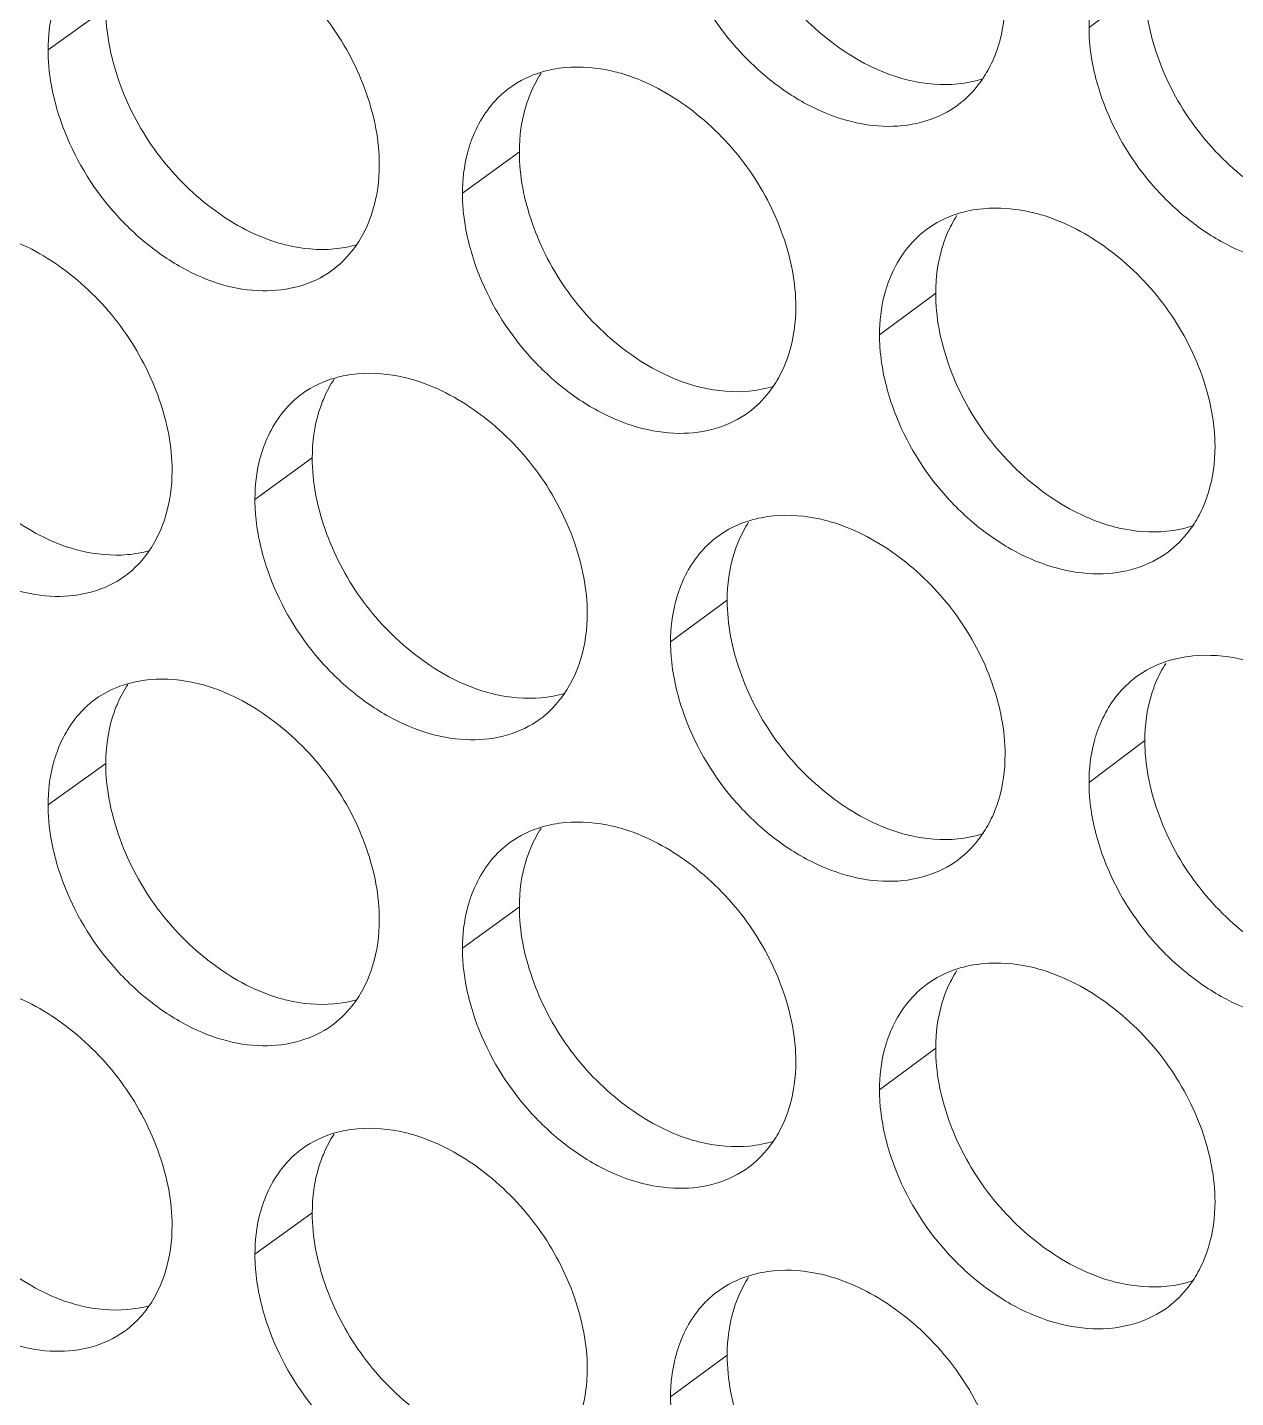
# Model space of a CAD drawing. Header units: millimetres. Extents: x 1177 to 4147, y 93 to 2194.
# Drawn here: x 2657.07 to 2669.67, y 831.17 to 845.47 of the extents above; entities that cross this region are included whole.
import ezdxf

# ---------------------------------------------------------------- set-up
doc = ezdxf.new("R2010")
doc.units = ezdxf.units.MM
doc.header["$LTSCALE"] = 0.1
doc.layers.get('0').update_dxf_attribs({"lineweight": 13})
doc.layers.add('标注', color=251, linetype='Continuous', lineweight=9)

# ---------------------------------------------------------------- blocks, each defined once
blk = doc.blocks.new('02')
at = {"layer": '标注'}
for p, q in [((4581.589, 799.701), (4580.758, 799.077)), ((4566.111, 799.358), (4565.251, 798.743)), ((4566.111, 799.358), (4565.251, 798.743)), ((4572.272, 797.223), (4571.424, 796.605)), ((4572.272, 797.223), (4571.424, 796.605)), ((4578.474, 795.118), (4577.637, 794.496)), ((4578.474, 795.118), (4577.637, 794.496)), ((4569.187, 792.662), (4568.333, 792.045)), ((4575.368, 790.542), (4574.525, 789.921)), ((4581.589, 788.451), (4580.758, 787.827)), ((4566.111, 788.108), (4565.251, 787.493)), ((4572.272, 785.973), (4571.424, 785.355)), ((4578.474, 783.868), (4577.637, 783.246)), ((4569.187, 781.412), (4568.333, 780.795)), ((4575.368, 779.292), (4574.525, 778.671))]:
    blk.add_line(p, q, dxfattribs=at)
for points, knots in [([(4575.368, 801.792), (4575.368, 801.433), (4575.518, 800.688), (4576.051, 799.675), (4576.847, 798.85), (4577.509, 798.469), (4577.852, 798.354)], [0, 0, 0, 0, 0.240418, 0.498747, 0.75788, 1, 1, 1, 1]), ([(4570.186, 797.03), (4570.186, 797.389), (4570.036, 798.135), (4569.506, 799.15), (4568.714, 799.978), (4568.056, 800.364), (4567.715, 800.482)], [0, 0, 0, 0, 0.240558, 0.499178, 0.758416, 1, 1, 1, 1]), ([(4570.186, 797.03), (4570.186, 797.389), (4570.036, 798.135), (4569.506, 799.15), (4568.714, 799.978), (4568.056, 800.364), (4567.715, 800.482)], [0, 0, 0, 0, 0.240558, 0.499178, 0.758416, 1, 1, 1, 1]), ([(4574.717, 800.113), (4574.878, 799.653), (4575.253, 799.001), (4575.946, 798.32), (4576.689, 797.807), (4577.536, 797.546), (4578.328, 797.652), (4578.666, 797.817), (4578.809, 797.924)], [0, 0, 0, 0, 0.277359, 0.41667, 0.550882, 0.790562, 0.898061, 1, 1, 1, 1]), ([(4580.89, 799.859), (4580.868, 799.799), (4580.789, 799.546), (4580.758, 799.278), (4580.758, 799.077)], [0, 0, 0, 0, 0.240728, 1, 1, 1, 1]), ([(4581.589, 799.701), (4581.589, 799.343), (4581.74, 798.598), (4582.276, 797.587), (4583.078, 796.765), (4583.744, 796.389), (4584.088, 796.275)], [0, 0, 0, 0, 0.240129, 0.498159, 0.757326, 1, 1, 1, 1]), ([(4565.38, 799.52), (4565.359, 799.461), (4565.282, 799.209), (4565.251, 798.943), (4565.251, 798.743)], [0, 0, 0, 0, 0.240208, 1, 1, 1, 1]), ([(4565.38, 799.52), (4565.359, 799.461), (4565.282, 799.209), (4565.251, 798.943), (4565.251, 798.743)], [0, 0, 0, 0, 0.240208, 1, 1, 1, 1]), ([(4566.111, 799.358), (4566.111, 798.999), (4566.26, 798.253), (4566.787, 797.237), (4567.575, 796.406), (4568.231, 796.02), (4568.571, 795.902)], [0, 0, 0, 0, 0.240862, 0.49964, 0.75872, 1, 1, 1, 1]), ([(4566.111, 799.358), (4566.111, 798.999), (4566.26, 798.253), (4566.787, 797.237), (4567.575, 796.406), (4568.231, 796.02), (4568.571, 795.902)], [0, 0, 0, 0, 0.240862, 0.49964, 0.75872, 1, 1, 1, 1]), ([(4579.334, 798.606), (4579.363, 798.672), (4579.467, 798.957), (4579.508, 799.263), (4579.508, 799.493)], [0, 0, 0, 0, 0.239544, 1, 1, 1, 1]), ([(4580.758, 799.077), (4580.758, 798.991), (4580.776, 798.631), (4580.86, 798.277), (4580.951, 798.019)], [0, 0, 0, 0, 0.240186, 1, 1, 1, 1]), ([(4565.251, 798.743), (4565.251, 798.657), (4565.269, 798.297), (4565.352, 797.942), (4565.441, 797.683)], [0, 0, 0, 0, 0.239965, 1, 1, 1, 1]), ([(4565.251, 798.743), (4565.251, 798.657), (4565.269, 798.297), (4565.352, 797.942), (4565.441, 797.683)], [0, 0, 0, 0, 0.239965, 1, 1, 1, 1]), ([(4573.904, 798.356), (4573.825, 798.383), (4573.517, 798.471), (4573.19, 798.5), (4572.955, 798.478)], [0, 0, 0, 0, 0.263009, 1, 1, 1, 1]), ([(4573.904, 798.356), (4573.825, 798.383), (4573.517, 798.471), (4573.19, 798.5), (4572.955, 798.478)], [0, 0, 0, 0, 0.263009, 1, 1, 1, 1]), ([(4576.391, 794.915), (4576.391, 795.274), (4576.24, 796.019), (4575.706, 797.032), (4574.908, 797.857), (4574.247, 798.239), (4573.904, 798.356)], [0, 0, 0, 0, 0.240262, 0.49858, 0.757854, 1, 1, 1, 1]), ([(4576.391, 794.915), (4576.391, 795.274), (4576.24, 796.019), (4575.706, 797.032), (4574.908, 797.857), (4574.247, 798.239), (4573.904, 798.356)], [0, 0, 0, 0, 0.240262, 0.49858, 0.757854, 1, 1, 1, 1]), ([(4577.852, 798.354), (4577.931, 798.327), (4578.24, 798.239), (4578.567, 798.212), (4578.802, 798.235)], [0, 0, 0, 0, 0.262674, 1, 1, 1, 1]), ([(4578.809, 797.924), (4578.922, 798.009), (4579.058, 798.144), (4579.166, 798.298), (4579.192, 798.339)], [0, 0, 0, 0, 0.74587, 1, 1, 1, 1]), ([(4572.13, 798.179), (4572.065, 798.131), (4571.814, 797.915), (4571.639, 797.619), (4571.554, 797.384)], [0, 0, 0, 0, 0.244024, 1, 1, 1, 1]), ([(4572.13, 798.179), (4572.065, 798.131), (4571.814, 797.915), (4571.639, 797.619), (4571.554, 797.384)], [0, 0, 0, 0, 0.244024, 1, 1, 1, 1]), ([(4572.448, 798.117), (4572.419, 798.05), (4572.314, 797.764), (4572.272, 797.455), (4572.272, 797.223)], [0, 0, 0, 0, 0.239116, 1, 1, 1, 1]), ([(4572.448, 798.117), (4572.419, 798.05), (4572.314, 797.764), (4572.272, 797.455), (4572.272, 797.223)], [0, 0, 0, 0, 0.239116, 1, 1, 1, 1]), ([(4580.951, 798.019), (4581.113, 797.559), (4581.493, 796.905), (4582.193, 796.227), (4582.945, 795.718), (4583.801, 795.464), (4584.598, 795.579), (4584.937, 795.749), (4585.081, 795.859)], [0, 0, 0, 0, 0.27664, 0.415747, 0.549878, 0.789826, 0.897663, 1, 1, 1, 1]), ([(4565.441, 797.683), (4565.599, 797.225), (4565.968, 796.573), (4566.648, 795.889), (4567.221, 795.486), (4567.825, 795.223), (4568.43, 795.126), (4568.998, 795.192), (4569.334, 795.35), (4569.477, 795.453)], [0, 0, 0, 0, 0.277943, 0.417311, 0.551401, 0.676704, 0.792073, 0.898857, 1, 1, 1, 1]), ([(4565.441, 797.683), (4565.599, 797.225), (4565.968, 796.573), (4566.648, 795.889), (4567.221, 795.486), (4567.825, 795.223), (4568.43, 795.126), (4568.998, 795.192), (4569.334, 795.35), (4569.477, 795.453)], [0, 0, 0, 0, 0.277943, 0.417311, 0.551401, 0.676704, 0.792073, 0.898857, 1, 1, 1, 1]), ([(4571.554, 797.384), (4571.533, 797.324), (4571.455, 797.072), (4571.424, 796.805), (4571.424, 796.605)], [0, 0, 0, 0, 0.240415, 1, 1, 1, 1]), ([(4571.554, 797.384), (4571.533, 797.324), (4571.455, 797.072), (4571.424, 796.805), (4571.424, 796.605)], [0, 0, 0, 0, 0.240415, 1, 1, 1, 1]), ([(4572.272, 797.223), (4572.272, 796.864), (4572.422, 796.119), (4572.953, 795.105), (4573.746, 794.278), (4574.407, 793.896), (4574.748, 793.78)], [0, 0, 0, 0, 0.240565, 0.499043, 0.758159, 1, 1, 1, 1]), ([(4572.272, 797.223), (4572.272, 796.864), (4572.422, 796.119), (4572.953, 795.105), (4573.746, 794.278), (4574.407, 793.896), (4574.748, 793.78)], [0, 0, 0, 0, 0.240565, 0.499043, 0.758159, 1, 1, 1, 1]), ([(4570.009, 796.132), (4570.038, 796.199), (4570.144, 796.487), (4570.186, 796.797), (4570.186, 797.03)], [0, 0, 0, 0, 0.239008, 1, 1, 1, 1]), ([(4570.009, 796.132), (4570.038, 796.199), (4570.144, 796.487), (4570.186, 796.797), (4570.186, 797.03)], [0, 0, 0, 0, 0.239008, 1, 1, 1, 1]), ([(4571.424, 796.605), (4571.424, 796.518), (4571.442, 796.159), (4571.525, 795.804), (4571.615, 795.546)], [0, 0, 0, 0, 0.240052, 1, 1, 1, 1]), ([(4571.424, 796.605), (4571.424, 796.518), (4571.442, 796.159), (4571.525, 795.804), (4571.615, 795.546)], [0, 0, 0, 0, 0.240052, 1, 1, 1, 1]), ([(4580.133, 796.258), (4580.053, 796.285), (4579.743, 796.372), (4579.414, 796.399), (4579.178, 796.376)], [0, 0, 0, 0, 0.262749, 1, 1, 1, 1]), ([(4580.133, 796.258), (4580.053, 796.285), (4579.743, 796.372), (4579.414, 796.399), (4579.178, 796.376)], [0, 0, 0, 0, 0.262749, 1, 1, 1, 1]), ([(4582.635, 792.829), (4582.635, 793.188), (4582.483, 793.933), (4581.945, 794.944), (4581.142, 795.765), (4580.477, 796.143), (4580.133, 796.258)], [0, 0, 0, 0, 0.239971, 0.497989, 0.757297, 1, 1, 1, 1]), ([(4582.635, 792.829), (4582.635, 793.188), (4582.483, 793.933), (4581.945, 794.944), (4581.142, 795.765), (4580.477, 796.143), (4580.133, 796.258)], [0, 0, 0, 0, 0.239971, 0.497989, 0.757297, 1, 1, 1, 1]), ([(4567.099, 792.474), (4567.099, 792.832), (4566.949, 793.578), (4566.421, 794.594), (4565.632, 795.425), (4564.976, 795.812), (4564.636, 795.932)], [0, 0, 0, 0, 0.240708, 0.499479, 0.758699, 1, 1, 1, 1]), ([(4568.571, 795.902), (4568.65, 795.875), (4568.955, 795.785), (4569.279, 795.755), (4569.512, 795.776)], [0, 0, 0, 0, 0.263064, 1, 1, 1, 1]), ([(4568.571, 795.902), (4568.65, 795.875), (4568.955, 795.785), (4569.279, 795.755), (4569.512, 795.776)], [0, 0, 0, 0, 0.263064, 1, 1, 1, 1]), ([(4578.336, 796.065), (4578.272, 796.017), (4578.026, 795.801), (4577.853, 795.508), (4577.768, 795.277)], [0, 0, 0, 0, 0.244355, 1, 1, 1, 1]), ([(4578.336, 796.065), (4578.272, 796.017), (4578.026, 795.801), (4577.853, 795.508), (4577.768, 795.277)], [0, 0, 0, 0, 0.244355, 1, 1, 1, 1]), ([(4578.647, 796.005), (4578.618, 795.938), (4578.515, 795.654), (4578.474, 795.348), (4578.474, 795.118)], [0, 0, 0, 0, 0.239472, 1, 1, 1, 1]), ([(4578.647, 796.005), (4578.618, 795.938), (4578.515, 795.654), (4578.474, 795.348), (4578.474, 795.118)], [0, 0, 0, 0, 0.239472, 1, 1, 1, 1]), ([(4569.477, 795.453), (4569.589, 795.535), (4569.725, 795.666), (4569.833, 795.817), (4569.859, 795.856)], [0, 0, 0, 0, 0.745756, 1, 1, 1, 1]), ([(4569.477, 795.453), (4569.589, 795.535), (4569.725, 795.666), (4569.833, 795.817), (4569.859, 795.856)], [0, 0, 0, 0, 0.745756, 1, 1, 1, 1]), ([(4571.615, 795.546), (4571.775, 795.086), (4572.148, 794.434), (4572.837, 793.752), (4573.576, 793.238), (4574.419, 792.973), (4575.208, 793.074), (4575.545, 793.238), (4575.689, 793.343)], [0, 0, 0, 0, 0.277722, 0.417137, 0.551389, 0.790935, 0.898263, 1, 1, 1, 1]), ([(4571.615, 795.546), (4571.775, 795.086), (4572.148, 794.434), (4572.837, 793.752), (4573.576, 793.238), (4574.419, 792.973), (4575.208, 793.074), (4575.545, 793.238), (4575.689, 793.343)], [0, 0, 0, 0, 0.277722, 0.417137, 0.551389, 0.790935, 0.898263, 1, 1, 1, 1]), ([(4577.768, 795.277), (4577.747, 795.217), (4577.668, 794.964), (4577.637, 794.697), (4577.637, 794.496)], [0, 0, 0, 0, 0.240623, 1, 1, 1, 1]), ([(4577.768, 795.277), (4577.747, 795.217), (4577.668, 794.964), (4577.637, 794.697), (4577.637, 794.496)], [0, 0, 0, 0, 0.240623, 1, 1, 1, 1]), ([(4578.474, 795.118), (4578.474, 794.759), (4578.624, 794.015), (4579.159, 793.002), (4579.958, 792.179), (4580.622, 791.8), (4580.965, 791.686)], [0, 0, 0, 0, 0.240273, 0.498452, 0.757602, 1, 1, 1, 1]), ([(4578.474, 795.118), (4578.474, 794.759), (4578.624, 794.015), (4579.159, 793.002), (4579.958, 792.179), (4580.622, 791.8), (4580.965, 791.686)], [0, 0, 0, 0, 0.240273, 0.498452, 0.757602, 1, 1, 1, 1]), ([(4576.216, 794.024), (4576.245, 794.091), (4576.35, 794.376), (4576.391, 794.684), (4576.391, 794.915)], [0, 0, 0, 0, 0.239367, 1, 1, 1, 1]), ([(4576.216, 794.024), (4576.245, 794.091), (4576.35, 794.376), (4576.391, 794.684), (4576.391, 794.915)], [0, 0, 0, 0, 0.239367, 1, 1, 1, 1]), ([(4563.046, 794.811), (4563.046, 794.451), (4563.194, 793.706), (4563.719, 792.688), (4564.504, 791.856), (4565.158, 791.468), (4565.497, 791.349)], [0, 0, 0, 0, 0.241011, 0.499941, 0.759002, 1, 1, 1, 1]), ([(4577.637, 794.496), (4577.637, 794.409), (4577.655, 794.05), (4577.739, 793.695), (4577.829, 793.437)], [0, 0, 0, 0, 0.240141, 1, 1, 1, 1]), ([(4577.637, 794.496), (4577.637, 794.409), (4577.655, 794.05), (4577.739, 793.695), (4577.829, 793.437)], [0, 0, 0, 0, 0.240141, 1, 1, 1, 1]), ([(4570.805, 793.79), (4570.725, 793.818), (4570.419, 793.907), (4570.093, 793.936), (4569.859, 793.915)], [0, 0, 0, 0, 0.263141, 1, 1, 1, 1]), ([(4573.284, 790.344), (4573.284, 790.703), (4573.133, 791.448), (4572.601, 792.462), (4571.806, 793.289), (4571.146, 793.673), (4570.805, 793.79)], [0, 0, 0, 0, 0.24041, 0.498878, 0.758134, 1, 1, 1, 1]), ([(4574.748, 793.78), (4574.828, 793.753), (4575.135, 793.664), (4575.461, 793.636), (4575.695, 793.658)], [0, 0, 0, 0, 0.262803, 1, 1, 1, 1]), ([(4574.748, 793.78), (4574.828, 793.753), (4575.135, 793.664), (4575.461, 793.636), (4575.695, 793.658)], [0, 0, 0, 0, 0.262803, 1, 1, 1, 1]), ([(4575.689, 793.343), (4575.801, 793.427), (4575.937, 793.561), (4576.045, 793.714), (4576.071, 793.754)], [0, 0, 0, 0, 0.745833, 1, 1, 1, 1]), ([(4575.689, 793.343), (4575.801, 793.427), (4575.937, 793.561), (4576.045, 793.714), (4576.071, 793.754)], [0, 0, 0, 0, 0.745833, 1, 1, 1, 1]), ([(4569.042, 793.622), (4568.976, 793.574), (4568.724, 793.358), (4568.547, 793.06), (4568.462, 792.824)], [0, 0, 0, 0, 0.243853, 1, 1, 1, 1]), ([(4569.363, 793.559), (4569.334, 793.492), (4569.228, 793.205), (4569.187, 792.895), (4569.187, 792.662)], [0, 0, 0, 0, 0.238936, 1, 1, 1, 1]), ([(4577.829, 793.437), (4577.99, 792.977), (4578.368, 792.324), (4579.064, 791.645), (4579.812, 791.134), (4580.663, 790.876), (4581.458, 790.987), (4581.797, 791.155), (4581.94, 791.263)], [0, 0, 0, 0, 0.276999, 0.416207, 0.550378, 0.790192, 0.897861, 1, 1, 1, 1]), ([(4577.829, 793.437), (4577.99, 792.977), (4578.368, 792.324), (4579.064, 791.645), (4579.812, 791.134), (4580.663, 790.876), (4581.458, 790.987), (4581.797, 791.155), (4581.94, 791.263)], [0, 0, 0, 0, 0.276999, 0.416207, 0.550378, 0.790192, 0.897861, 1, 1, 1, 1]), ([(4562.369, 793.138), (4562.526, 792.68), (4562.893, 792.029), (4563.57, 791.343), (4564.139, 790.939), (4564.74, 790.674), (4565.343, 790.573), (4565.908, 790.636), (4566.244, 790.792), (4566.386, 790.895)], [0, 0, 0, 0, 0.278313, 0.417788, 0.551922, 0.677197, 0.792453, 0.899064, 1, 1, 1, 1]), ([(4568.462, 792.824), (4568.441, 792.764), (4568.363, 792.512), (4568.333, 792.246), (4568.333, 792.045)], [0, 0, 0, 0, 0.240311, 1, 1, 1, 1]), ([(4582.462, 791.945), (4582.491, 792.012), (4582.594, 792.295), (4582.635, 792.6), (4582.635, 792.829)], [0, 0, 0, 0, 0.23972, 1, 1, 1, 1]), ([(4582.462, 791.945), (4582.491, 792.012), (4582.594, 792.295), (4582.635, 792.6), (4582.635, 792.829)], [0, 0, 0, 0, 0.23972, 1, 1, 1, 1]), ([(4569.187, 792.662), (4569.187, 792.303), (4569.336, 791.557), (4569.865, 790.542), (4570.656, 789.714), (4571.314, 789.329), (4571.654, 789.212)], [0, 0, 0, 0, 0.240713, 0.499341, 0.758439, 1, 1, 1, 1]), ([(4566.92, 791.572), (4566.949, 791.639), (4567.057, 791.928), (4567.099, 792.239), (4567.099, 792.474)], [0, 0, 0, 0, 0.238828, 1, 1, 1, 1]), ([(4568.333, 792.045), (4568.333, 791.959), (4568.35, 791.599), (4568.433, 791.244), (4568.523, 790.986)], [0, 0, 0, 0, 0.240008, 1, 1, 1, 1]), ([(4577.014, 791.678), (4576.934, 791.705), (4576.625, 791.793), (4576.297, 791.821), (4576.062, 791.799)], [0, 0, 0, 0, 0.262879, 1, 1, 1, 1]), ([(4579.508, 788.243), (4579.508, 788.602), (4579.357, 789.347), (4578.821, 790.359), (4578.02, 791.183), (4577.357, 791.563), (4577.014, 791.678)], [0, 0, 0, 0, 0.240116, 0.498284, 0.757575, 1, 1, 1, 1]), ([(4580.965, 791.686), (4581.045, 791.659), (4581.355, 791.572), (4581.682, 791.546), (4581.918, 791.569)], [0, 0, 0, 0, 0.262546, 1, 1, 1, 1]), ([(4580.965, 791.686), (4581.045, 791.659), (4581.355, 791.572), (4581.682, 791.546), (4581.918, 791.569)], [0, 0, 0, 0, 0.262546, 1, 1, 1, 1]), ([(4581.94, 791.263), (4582.053, 791.348), (4582.189, 791.485), (4582.297, 791.64), (4582.323, 791.681)], [0, 0, 0, 0, 0.745908, 1, 1, 1, 1]), ([(4581.94, 791.263), (4582.053, 791.348), (4582.189, 791.485), (4582.297, 791.64), (4582.323, 791.681)], [0, 0, 0, 0, 0.745908, 1, 1, 1, 1]), ([(4575.228, 791.493), (4575.163, 791.446), (4574.915, 791.229), (4574.741, 790.935), (4574.657, 790.702)], [0, 0, 0, 0, 0.244191, 1, 1, 1, 1]), ([(4575.542, 791.433), (4575.514, 791.366), (4575.409, 791.08), (4575.368, 790.773), (4575.368, 790.542)], [0, 0, 0, 0, 0.239294, 1, 1, 1, 1]), ([(4565.497, 791.349), (4565.576, 791.322), (4565.88, 791.231), (4566.203, 791.201), (4566.435, 791.221)], [0, 0, 0, 0, 0.263197, 1, 1, 1, 1]), ([(4566.386, 790.895), (4566.498, 790.975), (4566.634, 791.105), (4566.742, 791.255), (4566.769, 791.294)], [0, 0, 0, 0, 0.745717, 1, 1, 1, 1]), ([(4568.523, 790.986), (4568.682, 790.527), (4569.053, 789.875), (4569.737, 789.192), (4570.312, 788.791), (4570.92, 788.53), (4571.528, 788.435), (4572.098, 788.504), (4572.435, 788.665), (4572.578, 788.77)], [0, 0, 0, 0, 0.277575, 0.416837, 0.550884, 0.676215, 0.791695, 0.898653, 1, 1, 1, 1]), ([(4574.657, 790.702), (4574.635, 790.642), (4574.557, 790.389), (4574.525, 790.122), (4574.525, 789.921)], [0, 0, 0, 0, 0.240519, 1, 1, 1, 1]), ([(4575.368, 790.542), (4575.368, 790.183), (4575.518, 789.438), (4576.051, 788.425), (4576.847, 787.6), (4577.509, 787.219), (4577.852, 787.104)], [0, 0, 0, 0, 0.240418, 0.498747, 0.75788, 1, 1, 1, 1]), ([(4573.107, 789.449), (4573.136, 789.516), (4573.242, 789.803), (4573.284, 790.112), (4573.284, 790.344)], [0, 0, 0, 0, 0.239188, 1, 1, 1, 1]), ([(4574.525, 789.921), (4574.525, 789.835), (4574.543, 789.476), (4574.627, 789.121), (4574.717, 788.863)], [0, 0, 0, 0, 0.240096, 1, 1, 1, 1]), ([(4583.262, 789.595), (4583.181, 789.622), (4582.87, 789.709), (4582.541, 789.735), (4582.304, 789.711)], [0, 0, 0, 0, 0.262621, 1, 1, 1, 1]), ([(4567.715, 789.232), (4567.636, 789.26), (4567.331, 789.35), (4567.006, 789.38), (4566.773, 789.359)], [0, 0, 0, 0, 0.263274, 1, 1, 1, 1]), ([(4581.453, 789.393), (4581.39, 789.345), (4581.146, 789.13), (4580.974, 788.839), (4580.89, 788.609)], [0, 0, 0, 0, 0.244516, 1, 1, 1, 1]), ([(4566.453, 789.302), (4566.409, 789.29), (4566.236, 789.235), (4566.073, 789.151), (4565.963, 789.072)], [0, 0, 0, 0, 0.254263, 1, 1, 1, 1]), ([(4570.186, 785.78), (4570.186, 786.139), (4570.036, 786.885), (4569.506, 787.9), (4568.714, 788.728), (4568.056, 789.114), (4567.715, 789.232)], [0, 0, 0, 0, 0.240558, 0.499178, 0.758416, 1, 1, 1, 1]), ([(4571.654, 789.212), (4571.734, 789.185), (4572.04, 789.096), (4572.365, 789.067), (4572.599, 789.089)], [0, 0, 0, 0, 0.262933, 1, 1, 1, 1]), ([(4572.578, 788.77), (4572.69, 788.852), (4572.826, 788.985), (4572.934, 789.137), (4572.96, 789.176)], [0, 0, 0, 0, 0.745795, 1, 1, 1, 1]), ([(4581.761, 789.334), (4581.733, 789.268), (4581.63, 788.985), (4581.589, 788.68), (4581.589, 788.451)], [0, 0, 0, 0, 0.239648, 1, 1, 1, 1]), ([(4565.963, 789.072), (4565.897, 789.025), (4565.643, 788.808), (4565.465, 788.508), (4565.38, 788.27)], [0, 0, 0, 0, 0.243679, 1, 1, 1, 1]), ([(4566.289, 789.009), (4566.26, 788.941), (4566.153, 788.653), (4566.111, 788.342), (4566.111, 788.108)], [0, 0, 0, 0, 0.238756, 1, 1, 1, 1]), ([(4574.717, 788.863), (4574.878, 788.403), (4575.253, 787.751), (4575.946, 787.07), (4576.689, 786.557), (4577.536, 786.296), (4578.328, 786.402), (4578.666, 786.567), (4578.809, 786.674)], [0, 0, 0, 0, 0.277359, 0.41667, 0.550882, 0.790562, 0.898061, 1, 1, 1, 1]), ([(4580.89, 788.609), (4580.868, 788.549), (4580.789, 788.296), (4580.758, 788.028), (4580.758, 787.827)], [0, 0, 0, 0, 0.240728, 1, 1, 1, 1]), ([(4581.589, 788.451), (4581.589, 788.093), (4581.74, 787.348), (4582.276, 786.337), (4583.078, 785.515), (4583.744, 785.139), (4584.088, 785.025)], [0, 0, 0, 0, 0.240129, 0.498159, 0.757326, 1, 1, 1, 1]), ([(4565.38, 788.27), (4565.359, 788.211), (4565.282, 787.959), (4565.251, 787.693), (4565.251, 787.493)], [0, 0, 0, 0, 0.240208, 1, 1, 1, 1]), ([(4579.334, 787.356), (4579.363, 787.422), (4579.467, 787.707), (4579.508, 788.013), (4579.508, 788.243)], [0, 0, 0, 0, 0.239544, 1, 1, 1, 1]), ([(4566.111, 788.108), (4566.111, 787.749), (4566.26, 787.003), (4566.787, 785.987), (4567.575, 785.156), (4568.231, 784.77), (4568.571, 784.652)], [0, 0, 0, 0, 0.240862, 0.49964, 0.75872, 1, 1, 1, 1]), ([(4580.758, 787.827), (4580.758, 787.741), (4580.776, 787.381), (4580.86, 787.027), (4580.951, 786.769)], [0, 0, 0, 0, 0.240186, 1, 1, 1, 1]), ([(4565.251, 787.493), (4565.251, 787.407), (4565.269, 787.047), (4565.352, 786.692), (4565.441, 786.433)], [0, 0, 0, 0, 0.239965, 1, 1, 1, 1]), ([(4573.904, 787.106), (4573.825, 787.133), (4573.517, 787.221), (4573.19, 787.25), (4572.955, 787.228)], [0, 0, 0, 0, 0.263009, 1, 1, 1, 1]), ([(4576.391, 783.665), (4576.391, 784.024), (4576.24, 784.769), (4575.706, 785.782), (4574.908, 786.607), (4574.247, 786.989), (4573.904, 787.106)], [0, 0, 0, 0, 0.240262, 0.49858, 0.757854, 1, 1, 1, 1]), ([(4577.852, 787.104), (4577.931, 787.077), (4578.24, 786.989), (4578.567, 786.962), (4578.802, 786.985)], [0, 0, 0, 0, 0.262674, 1, 1, 1, 1]), ([(4572.13, 786.929), (4572.065, 786.881), (4571.814, 786.665), (4571.639, 786.369), (4571.554, 786.134)], [0, 0, 0, 0, 0.244024, 1, 1, 1, 1]), ([(4578.809, 786.674), (4578.922, 786.759), (4579.058, 786.894), (4579.166, 787.048), (4579.192, 787.089)], [0, 0, 0, 0, 0.74587, 1, 1, 1, 1]), ([(4572.448, 786.867), (4572.419, 786.8), (4572.314, 786.514), (4572.272, 786.205), (4572.272, 785.973)], [0, 0, 0, 0, 0.239116, 1, 1, 1, 1]), ([(4580.951, 786.769), (4581.113, 786.309), (4581.493, 785.655), (4582.193, 784.977), (4582.945, 784.468), (4583.801, 784.214), (4584.598, 784.329), (4584.937, 784.499), (4585.081, 784.609)], [0, 0, 0, 0, 0.27664, 0.415747, 0.549878, 0.789826, 0.897663, 1, 1, 1, 1]), ([(4565.441, 786.433), (4565.599, 785.975), (4565.968, 785.323), (4566.648, 784.639), (4567.221, 784.236), (4567.825, 783.973), (4568.43, 783.876), (4568.998, 783.942), (4569.334, 784.1), (4569.477, 784.203)], [0, 0, 0, 0, 0.277943, 0.417311, 0.551401, 0.676704, 0.792073, 0.898857, 1, 1, 1, 1]), ([(4571.554, 786.134), (4571.533, 786.074), (4571.455, 785.822), (4571.424, 785.555), (4571.424, 785.355)], [0, 0, 0, 0, 0.240415, 1, 1, 1, 1]), ([(4572.272, 785.973), (4572.272, 785.614), (4572.422, 784.869), (4572.953, 783.855), (4573.746, 783.028), (4574.407, 782.646), (4574.748, 782.53)], [0, 0, 0, 0, 0.240565, 0.499043, 0.758159, 1, 1, 1, 1]), ([(4570.009, 784.882), (4570.038, 784.949), (4570.144, 785.237), (4570.186, 785.547), (4570.186, 785.78)], [0, 0, 0, 0, 0.239008, 1, 1, 1, 1]), ([(4571.424, 785.355), (4571.424, 785.268), (4571.442, 784.909), (4571.525, 784.554), (4571.615, 784.296)], [0, 0, 0, 0, 0.240052, 1, 1, 1, 1]), ([(4580.133, 785.008), (4580.053, 785.035), (4579.743, 785.122), (4579.414, 785.149), (4579.178, 785.126)], [0, 0, 0, 0, 0.262749, 1, 1, 1, 1]), ([(4582.635, 781.579), (4582.635, 781.938), (4582.483, 782.683), (4581.945, 783.694), (4581.142, 784.515), (4580.477, 784.893), (4580.133, 785.008)], [0, 0, 0, 0, 0.239971, 0.497989, 0.757297, 1, 1, 1, 1]), ([(4567.099, 781.224), (4567.099, 781.582), (4566.949, 782.328), (4566.421, 783.344), (4565.632, 784.175), (4564.976, 784.562), (4564.636, 784.682)], [0, 0, 0, 0, 0.240708, 0.499479, 0.758699, 1, 1, 1, 1]), ([(4578.336, 784.815), (4578.272, 784.767), (4578.026, 784.551), (4577.853, 784.258), (4577.768, 784.027)], [0, 0, 0, 0, 0.244355, 1, 1, 1, 1]), ([(4578.647, 784.755), (4578.618, 784.688), (4578.515, 784.404), (4578.474, 784.098), (4578.474, 783.868)], [0, 0, 0, 0, 0.239472, 1, 1, 1, 1]), ([(4568.571, 784.652), (4568.65, 784.625), (4568.955, 784.535), (4569.279, 784.505), (4569.512, 784.526)], [0, 0, 0, 0, 0.263064, 1, 1, 1, 1]), ([(4569.477, 784.203), (4569.589, 784.285), (4569.725, 784.416), (4569.833, 784.567), (4569.859, 784.606)], [0, 0, 0, 0, 0.745756, 1, 1, 1, 1]), ([(4571.615, 784.296), (4571.775, 783.836), (4572.148, 783.184), (4572.837, 782.502), (4573.576, 781.988), (4574.419, 781.723), (4575.208, 781.824), (4575.545, 781.988), (4575.689, 782.093)], [0, 0, 0, 0, 0.277722, 0.417137, 0.551389, 0.790935, 0.898263, 1, 1, 1, 1]), ([(4577.768, 784.027), (4577.747, 783.967), (4577.668, 783.714), (4577.637, 783.447), (4577.637, 783.246)], [0, 0, 0, 0, 0.240623, 1, 1, 1, 1]), ([(4578.474, 783.868), (4578.474, 783.509), (4578.624, 782.765), (4579.159, 781.752), (4579.958, 780.929), (4580.622, 780.55), (4580.965, 780.436)], [0, 0, 0, 0, 0.240273, 0.498452, 0.757602, 1, 1, 1, 1]), ([(4576.216, 782.774), (4576.245, 782.841), (4576.35, 783.126), (4576.391, 783.434), (4576.391, 783.665)], [0, 0, 0, 0, 0.239367, 1, 1, 1, 1]), ([(4563.046, 783.561), (4563.046, 783.201), (4563.194, 782.456), (4563.719, 781.438), (4564.504, 780.606), (4565.158, 780.218), (4565.497, 780.099)], [0, 0, 0, 0, 0.241011, 0.499941, 0.759002, 1, 1, 1, 1]), ([(4577.637, 783.246), (4577.637, 783.159), (4577.655, 782.8), (4577.739, 782.445), (4577.829, 782.187)], [0, 0, 0, 0, 0.240141, 1, 1, 1, 1]), ([(4570.805, 782.54), (4570.725, 782.568), (4570.419, 782.657), (4570.093, 782.686), (4569.859, 782.665)], [0, 0, 0, 0, 0.263141, 1, 1, 1, 1]), ([(4573.284, 779.094), (4573.284, 779.453), (4573.133, 780.198), (4572.601, 781.212), (4571.806, 782.039), (4571.146, 782.423), (4570.805, 782.54)], [0, 0, 0, 0, 0.24041, 0.498878, 0.758134, 1, 1, 1, 1]), ([(4574.748, 782.53), (4574.828, 782.503), (4575.135, 782.414), (4575.461, 782.386), (4575.695, 782.408)], [0, 0, 0, 0, 0.262803, 1, 1, 1, 1]), ([(4575.689, 782.093), (4575.801, 782.177), (4575.937, 782.311), (4576.045, 782.464), (4576.071, 782.504)], [0, 0, 0, 0, 0.745833, 1, 1, 1, 1]), ([(4569.042, 782.372), (4568.976, 782.324), (4568.724, 782.108), (4568.547, 781.81), (4568.462, 781.574)], [0, 0, 0, 0, 0.243853, 1, 1, 1, 1]), ([(4569.363, 782.309), (4569.334, 782.242), (4569.228, 781.955), (4569.187, 781.645), (4569.187, 781.412)], [0, 0, 0, 0, 0.238936, 1, 1, 1, 1]), ([(4577.829, 782.187), (4577.99, 781.727), (4578.368, 781.074), (4579.064, 780.395), (4579.812, 779.884), (4580.663, 779.626), (4581.458, 779.737), (4581.797, 779.905), (4581.94, 780.013)], [0, 0, 0, 0, 0.276999, 0.416207, 0.550378, 0.790192, 0.897861, 1, 1, 1, 1]), ([(4562.369, 781.888), (4562.526, 781.43), (4562.893, 780.779), (4563.57, 780.093), (4564.139, 779.689), (4564.74, 779.424), (4565.343, 779.323), (4565.908, 779.386), (4566.244, 779.542), (4566.386, 779.645)], [0, 0, 0, 0, 0.278313, 0.417788, 0.551922, 0.677197, 0.792453, 0.899064, 1, 1, 1, 1]), ([(4568.462, 781.574), (4568.441, 781.514), (4568.363, 781.262), (4568.333, 780.996), (4568.333, 780.795)], [0, 0, 0, 0, 0.240311, 1, 1, 1, 1]), ([(4569.187, 781.412), (4569.187, 781.053), (4569.336, 780.307), (4569.865, 779.292), (4570.656, 778.464), (4571.314, 778.079), (4571.654, 777.962)], [0, 0, 0, 0, 0.240713, 0.499341, 0.758439, 1, 1, 1, 1]), ([(4582.462, 780.695), (4582.491, 780.762), (4582.594, 781.045), (4582.635, 781.35), (4582.635, 781.579)], [0, 0, 0, 0, 0.23972, 1, 1, 1, 1]), ([(4566.92, 780.322), (4566.949, 780.389), (4567.057, 780.678), (4567.099, 780.989), (4567.099, 781.224)], [0, 0, 0, 0, 0.238828, 1, 1, 1, 1]), ([(4568.333, 780.795), (4568.333, 780.709), (4568.35, 780.349), (4568.433, 779.994), (4568.523, 779.736)], [0, 0, 0, 0, 0.240008, 1, 1, 1, 1]), ([(4577.014, 780.428), (4576.934, 780.455), (4576.625, 780.543), (4576.297, 780.571), (4576.062, 780.549)], [0, 0, 0, 0, 0.262879, 1, 1, 1, 1]), ([(4579.508, 776.993), (4579.508, 777.352), (4579.357, 778.097), (4578.821, 779.109), (4578.02, 779.933), (4577.357, 780.313), (4577.014, 780.428)], [0, 0, 0, 0, 0.240116, 0.498284, 0.757575, 1, 1, 1, 1]), ([(4580.965, 780.436), (4581.045, 780.409), (4581.355, 780.322), (4581.682, 780.296), (4581.918, 780.319)], [0, 0, 0, 0, 0.262546, 1, 1, 1, 1]), ([(4581.94, 780.013), (4582.053, 780.098), (4582.189, 780.235), (4582.297, 780.39), (4582.323, 780.431)], [0, 0, 0, 0, 0.745908, 1, 1, 1, 1]), ([(4575.228, 780.243), (4575.163, 780.196), (4574.915, 779.979), (4574.741, 779.685), (4574.657, 779.452)], [0, 0, 0, 0, 0.244191, 1, 1, 1, 1]), ([(4575.542, 780.183), (4575.514, 780.116), (4575.409, 779.83), (4575.368, 779.523), (4575.368, 779.292)], [0, 0, 0, 0, 0.239294, 1, 1, 1, 1]), ([(4565.497, 780.099), (4565.576, 780.072), (4565.88, 779.981), (4566.203, 779.951), (4566.435, 779.971)], [0, 0, 0, 0, 0.263197, 1, 1, 1, 1]), ([(4566.386, 779.645), (4566.498, 779.725), (4566.634, 779.855), (4566.742, 780.005), (4566.769, 780.044)], [0, 0, 0, 0, 0.745717, 1, 1, 1, 1]), ([(4568.523, 779.736), (4568.682, 779.277), (4569.053, 778.625), (4569.737, 777.942), (4570.312, 777.541), (4570.92, 777.28), (4571.528, 777.185), (4572.098, 777.254), (4572.435, 777.415), (4572.578, 777.52)], [0, 0, 0, 0, 0.277575, 0.416837, 0.550884, 0.676215, 0.791695, 0.898653, 1, 1, 1, 1]), ([(4574.657, 779.452), (4574.635, 779.392), (4574.557, 779.139), (4574.525, 778.872), (4574.525, 778.671)], [0, 0, 0, 0, 0.240519, 1, 1, 1, 1]), ([(4575.368, 779.292), (4575.368, 778.933), (4575.518, 778.188), (4576.051, 777.175), (4576.847, 776.35), (4577.509, 775.969), (4577.852, 775.854)], [0, 0, 0, 0, 0.240418, 0.498747, 0.75788, 1, 1, 1, 1]), ([(4573.107, 778.199), (4573.136, 778.266), (4573.242, 778.553), (4573.284, 778.862), (4573.284, 779.094)], [0, 0, 0, 0, 0.239188, 1, 1, 1, 1]), ([(4574.525, 778.671), (4574.525, 778.585), (4574.543, 778.226), (4574.627, 777.871), (4574.717, 777.613)], [0, 0, 0, 0, 0.240096, 1, 1, 1, 1])]:
    blk.add_open_spline(points, degree=3, knots=knots, dxfattribs=at)
for points in [[(4579.192, 798.339), (4579.247, 798.423), (4579.294, 798.513), (4579.334, 798.606)], [(4572.604, 798.411), (4572.435, 798.361), (4572.272, 798.283), (4572.13, 798.179)], [(4572.604, 798.411), (4572.435, 798.361), (4572.272, 798.283), (4572.13, 798.179)], [(4572.595, 798.391), (4572.538, 798.305), (4572.489, 798.212), (4572.448, 798.117)], [(4572.595, 798.391), (4572.538, 798.305), (4572.489, 798.212), (4572.448, 798.117)], [(4572.955, 798.478), (4572.837, 798.467), (4572.718, 798.445), (4572.604, 798.411)], [(4572.955, 798.478), (4572.837, 798.467), (4572.718, 798.445), (4572.604, 798.411)], [(4578.802, 798.235), (4578.932, 798.248), (4579.063, 798.273), (4579.187, 798.314)], [(4578.794, 796.298), (4578.631, 796.246), (4578.473, 796.167), (4578.336, 796.065)], [(4578.794, 796.298), (4578.631, 796.246), (4578.473, 796.167), (4578.336, 796.065)], [(4579.178, 796.376), (4579.048, 796.364), (4578.918, 796.338), (4578.794, 796.298)], [(4579.178, 796.376), (4579.048, 796.364), (4578.918, 796.338), (4578.794, 796.298)], [(4569.859, 795.856), (4569.917, 795.943), (4569.967, 796.036), (4570.009, 796.132)], [(4569.859, 795.856), (4569.917, 795.943), (4569.967, 796.036), (4570.009, 796.132)], [(4578.789, 796.273), (4578.734, 796.188), (4578.687, 796.098), (4578.647, 796.005)], [(4578.789, 796.273), (4578.734, 796.188), (4578.687, 796.098), (4578.647, 796.005)], [(4569.512, 795.776), (4569.626, 795.787), (4569.739, 795.807), (4569.849, 795.839)], [(4569.512, 795.776), (4569.626, 795.787), (4569.739, 795.807), (4569.849, 795.839)], [(4569.524, 793.853), (4569.352, 793.804), (4569.186, 793.726), (4569.042, 793.622)], [(4569.859, 793.915), (4569.746, 793.905), (4569.633, 793.885), (4569.524, 793.853)], [(4576.071, 793.754), (4576.127, 793.839), (4576.175, 793.93), (4576.216, 794.024)], [(4576.071, 793.754), (4576.127, 793.839), (4576.175, 793.93), (4576.216, 794.024)], [(4569.513, 793.836), (4569.455, 793.749), (4569.405, 793.655), (4569.363, 793.559)], [(4575.695, 793.658), (4575.82, 793.67), (4575.945, 793.694), (4576.064, 793.731)], [(4575.695, 793.658), (4575.82, 793.67), (4575.945, 793.694), (4576.064, 793.731)], [(4582.323, 791.681), (4582.377, 791.765), (4582.423, 791.854), (4582.462, 791.945)], [(4582.323, 791.681), (4582.377, 791.765), (4582.423, 791.854), (4582.462, 791.945)], [(4575.694, 791.726), (4575.528, 791.675), (4575.368, 791.596), (4575.228, 791.493)], [(4575.687, 791.704), (4575.631, 791.618), (4575.583, 791.527), (4575.542, 791.433)], [(4576.062, 791.799), (4575.937, 791.787), (4575.813, 791.763), (4575.694, 791.726)], [(4581.918, 791.569), (4582.054, 791.583), (4582.19, 791.61), (4582.32, 791.654)], [(4581.918, 791.569), (4582.054, 791.583), (4582.19, 791.61), (4582.32, 791.654)], [(4566.769, 791.294), (4566.827, 791.382), (4566.878, 791.475), (4566.92, 791.572)], [(4566.435, 791.221), (4566.543, 791.231), (4566.651, 791.25), (4566.756, 791.279)], [(4581.904, 789.627), (4581.743, 789.574), (4581.588, 789.495), (4581.453, 789.393)], [(4581.901, 789.6), (4581.847, 789.516), (4581.8, 789.427), (4581.761, 789.334)], [(4582.304, 789.711), (4582.168, 789.698), (4582.033, 789.67), (4581.904, 789.627)], [(4566.773, 789.359), (4566.665, 789.35), (4566.558, 789.331), (4566.453, 789.302)], [(4572.96, 789.176), (4573.017, 789.263), (4573.066, 789.354), (4573.107, 789.449)], [(4566.441, 789.288), (4566.382, 789.2), (4566.331, 789.106), (4566.289, 789.009)], [(4572.599, 789.089), (4572.718, 789.1), (4572.837, 789.122), (4572.952, 789.156)], [(4579.192, 787.089), (4579.247, 787.173), (4579.294, 787.263), (4579.334, 787.356)], [(4572.604, 787.161), (4572.435, 787.111), (4572.272, 787.033), (4572.13, 786.929)], [(4572.595, 787.141), (4572.538, 787.055), (4572.489, 786.962), (4572.448, 786.867)], [(4572.955, 787.228), (4572.837, 787.217), (4572.718, 787.195), (4572.604, 787.161)], [(4578.802, 786.985), (4578.932, 786.998), (4579.063, 787.023), (4579.187, 787.064)], [(4579.178, 785.126), (4579.048, 785.114), (4578.918, 785.088), (4578.794, 785.048)], [(4569.859, 784.606), (4569.917, 784.693), (4569.967, 784.786), (4570.009, 784.882)], [(4578.794, 785.048), (4578.631, 784.996), (4578.473, 784.917), (4578.336, 784.815)], [(4578.789, 785.023), (4578.734, 784.938), (4578.687, 784.848), (4578.647, 784.755)], [(4569.512, 784.526), (4569.626, 784.537), (4569.739, 784.557), (4569.849, 784.589)], [(4569.859, 782.665), (4569.746, 782.655), (4569.633, 782.635), (4569.524, 782.603)], [(4576.071, 782.504), (4576.127, 782.589), (4576.175, 782.68), (4576.216, 782.774)], [(4569.524, 782.603), (4569.352, 782.554), (4569.186, 782.476), (4569.042, 782.372)], [(4569.513, 782.586), (4569.455, 782.499), (4569.405, 782.405), (4569.363, 782.309)], [(4575.695, 782.408), (4575.82, 782.42), (4575.945, 782.444), (4576.064, 782.481)], [(4582.323, 780.431), (4582.377, 780.515), (4582.423, 780.604), (4582.462, 780.695)], [(4575.694, 780.476), (4575.528, 780.425), (4575.368, 780.346), (4575.228, 780.243)], [(4575.687, 780.454), (4575.631, 780.368), (4575.583, 780.277), (4575.542, 780.183)], [(4576.062, 780.549), (4575.937, 780.537), (4575.813, 780.513), (4575.694, 780.476)], [(4581.918, 780.319), (4582.054, 780.333), (4582.19, 780.36), (4582.32, 780.404)], [(4566.769, 780.044), (4566.827, 780.132), (4566.878, 780.225), (4566.92, 780.322)], [(4566.435, 779.971), (4566.543, 779.981), (4566.651, 780), (4566.756, 780.029)]]:
    blk.add_open_spline(points, degree=3, dxfattribs=at)

msp = doc.modelspace()

# ---------------------------------------------------------------- block references
at = {"xscale": 0.7, "yscale": 0.7, "zscale": 0.7}
msp.add_blockref('02', (-538.391, 286.112), dxfattribs=at)

doc.saveas('drawing.dxf')
